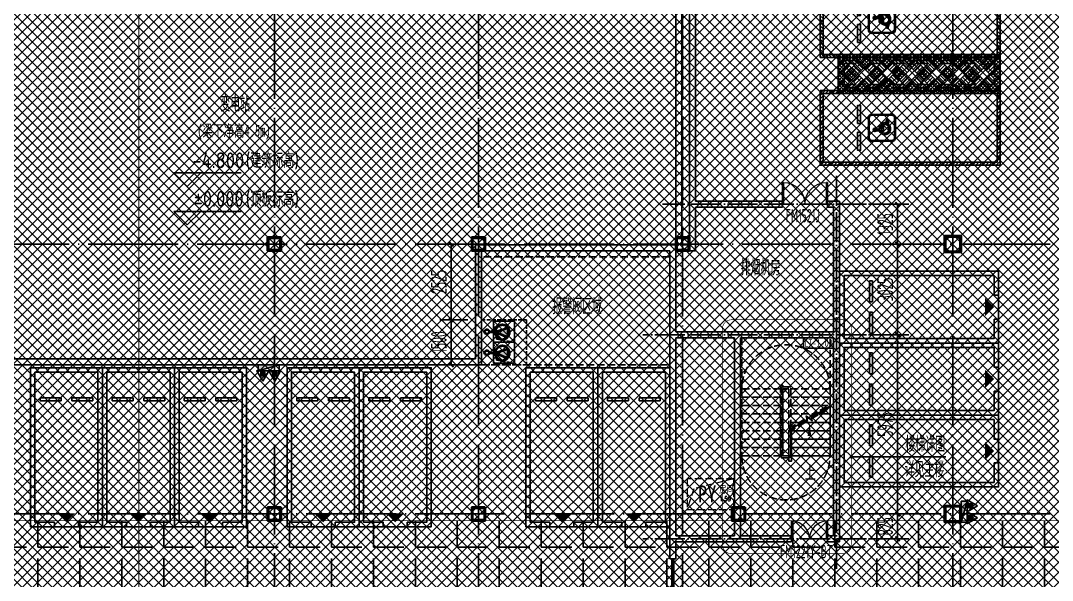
# Model space of a CAD drawing. Extents: x -473190 to 2138458, y -81875 to 2633646.
# Drawn here: x -35748 to -1384, y 35597 to 54261 of the extents above; entities that cross this region are included whole.
import ezdxf
from ezdxf.enums import TextEntityAlignment as Align

# ---------------------------------------------------------------- set-up
doc = ezdxf.new("R2010")
doc.units = 0
doc.header["$LTSCALE"] = 1000
for name, pattern in [('__DASH', [0.35, 0.25, -0.1]), ('DASH', [0.35, 0.25, -0.1]), ('DOTE', [2.42, 2, -0.2, 0.02, -0.2]), ('排水', [1.1, 1, -0.1])]:
    doc.linetypes.add(name, pattern=pattern)
for name, color, linetype in [('00-停车位', 67, 'Continuous'), ('3', 7, 'Continuous'), ('A-BEAM', 4, 'Continuous'), ('A-COLUMN', 2, 'Continuous'), ('A-DIM_SYMB', 3, 'Continuous'), ('A-PUB_TEXT', 7, 'Continuous'), ('A-ROOM_NAME', 23, 'Continuous'), ('A-STAIR', 3, 'Continuous'), ('A-WALL', 2, 'Continuous'), ('car', 252, 'Continuous'), ('DIM_ELEV', 3, 'Continuous'), ('DIM_LEAD', 3, 'Continuous'), ('DOOR_FIRE', 4, 'Continuous'), ('DOOR_FIRE_TEXT', 7, 'Continuous'), ('DOTE', 1, 'DOTE'), ('PUB_DIM', 3, 'Continuous'), ('PUB_TEXT', 7, 'Continuous'), ('SPACE', 7, 'Continuous'), ('SRC-03F$0$A-SYMB-NUMB-T', 4, 'Continuous'), ('SRC-03F$0$A-WALL', 7, 'Continuous'), ('STAIR', 2, 'Continuous'), ('W-EQUIP_消火栓', 7, 'Continuous'), ('W-EQUIP_灭火器', 7, 'Continuous'), ('排水', 4, 'Continuous'), ('索引线', 252, 'Continuous'), ('车行线', 4, 'Continuous'), ('集水坑', 4, 'Continuous'), ('雨棚投影', 147, 'Continuous')]:
    doc.layers.add(name, color=color, linetype=linetype)
for name, color, linetype, lineweight in [('GPS-污水', 2, '排水', 40), ('HOLE', 52, 'Continuous', 15), ('钢柱', 51, 'Continuous', 35)]:
    doc.layers.add(name, color=color, linetype=linetype, lineweight=lineweight)
doc.styles.add('8B2_01', font='simhei.ttf', dxfattribs={"width": 0.8})
doc.styles.add('8B2_02', font='tssdeng.shx', dxfattribs={"width": 0.6, "bigfont": 'TSSDCHN.shx'})
doc.styles.add('_TCH_DIM', font='SIMPLEX', dxfattribs={"bigfont": 'GBCBIG'})
doc.styles.add('_TCH_DIM_T3', font='tssdeng.shx', dxfattribs={"width": 0.564706, "bigfont": '@@@tssdchn.shx'})
doc.styles.add('_TCH_SPACE', font='SIMPLEX', dxfattribs={"height": 5, "bigfont": 'GBCBIG'})
doc.styles.add('_TCH_WINDOW', font='tssdeng.shx', dxfattribs={"width": 0.8, "height": 3.5, "bigfont": 'tssdchn.shx'})
doc.styles.add('SRC-03F$0$ECADI-TXT', font='simplex.shx', dxfattribs={"bigfont": 'hztxt.shx'})
doc.styles.get("Standard").update_dxf_attribs({"font": 'gbenor.shx', "bigfont": 'gbcbig.shx'})
doc.styles.add('黑体', font='simhei.ttf', dxfattribs={"width": 0.65})
doc.dimstyles.new('_TCH_ARCH&&150', dxfattribs={"dimtxt": 525, "dimasz": 150, "dimexe": 375, "dimexo": 450, "dimgap": 150, "dimtad": 1, "dimdec": 0, "dimzin": 0, "dimdsep": 46, "dimtxsty": '_TCH_DIM_T3', "dimblk": 'ARCHTICK', "dimcen": 0.09, "dimclrt": 7, "dimazin": 2, "dimtfac": 1, "dimtdec": 0, "dimtix": 1, "dimtmove": 2, "dimatfit": 3, "dimfxl": 0, "dimtolj": 1, "dimtzin": 0, "dimarcsym": 0})
pattern_1 = [(45, (-1868267.6, 386048.79), (-56.1266008, 56.1266008), [])]
pattern_2 = [(45, (-1051447.4, 216448.07), (-31.571213, 31.571213), [])]

# ---------------------------------------------------------------- blocks, each defined once
blk = doc.blocks.new('车位2400x5300')
at = {"layer": '00-停车位', "color": 251}
for p, q in [((-875, -1000), (-175, -1000)), ((-875, -1100), (-875, -1000)), ((-175, -1100), (-175, -1000)), ((175, -1000), (875, -1000)), ((175, -1100), (175, -1000)), ((875, -1100), (875, -1000)), ((-875, -1100), (-175, -1100)), ((175, -1100), (875, -1100)), ((400, -5300), (-400, -5300))]:
    blk.add_line(p, q, dxfattribs=at)
blk.add_lwpolyline([(400, -5150), (400, -5300), (1200, -5300), (1200, 0), (-1200, 0), (-1200, -5300), (-400, -5300), (-400, -5150), (-1050, -5150), (-1050, -150), (1050, -150), (1050, -5150), (400, -5150)], dxfattribs=at)
blk.add_lwpolyline([(0, -5150, 0, 600, 0), (0, -4850, 600, 600, 0)], format="xyseb", dxfattribs=at)
blk = doc.blocks.new('A$C796A13F6')
at = {"layer": '车行线', "linetype": '__DASH', "ltscale": 1.5}
blk.add_lwpolyline([(-69275, -3000), (-69275, -122288, -0.414214), (-72275, -125288), (-118175, -125288, -0.414214), (-121175, -122288), (-121175, -3000)], format="xyb", dxfattribs=at)
blk = doc.blocks.new('$SB01_1')
h = blk.add_hatch(color=256)
h.dxf.hatch_style = 1
h.paths.add_polyline_path([(-0.381, -0.323), (0.5, 0), (-0.381, 0.323)])
h.paths.add_polyline_path([(0, 0), (0.002, 0), (0.002, 0.001), (0, 0.001)], flags=24)
h.paths.add_polyline_path([(0, -0.002), (0.003, -0.002), (0.003, -0.001), (0, -0.001)], flags=24)
h.paths.add_polyline_path([(0, -0.003), (0.003, -0.003), (0.003, -0.002), (0, -0.002)], flags=24)
for p, q in [((0.5, 0), (-0.381, 0.323)), ((-0.381, 0.323), (-0.381, -0.323)), ((0.5, 0), (-0.381, -0.323))]:
    blk.add_line(p, q)
blk.add_circle((0, 0), 0.5)
at = {"flags": 1}
for tag, p in [('UNIT', (0, 0)), ('SPEC', (0, -0.002)), ('WHAT', (0, -0.003))]:
    blk.add_attdef(tag, p, '', height=0.001, dxfattribs=at)
blk = doc.blocks.new('人防集水坑')
at = {"layer": 'GPS-污水', "linetype": '排水'}
for p, q in [((307486, 701151), (307284, 701151)), ((307486, 700451), (307284, 700451))]:
    blk.add_line(p, q, dxfattribs=at)
for centre in [(307561, 701151), (307561, 700451)]:
    blk.add_circle(centre, 75, dxfattribs=at)
at = {"layer": '集水坑', "linetype": 'DASH', "ltscale": 0.5}
blk.add_lwpolyline([(306241, 700051), (306241, 701551), (307741, 701551), (307741, 700051)], close=True, dxfattribs=at)
at = {"layer": '集水坑', "linetype": 'Continuous', "ltscale": 0.5}
for points in [[(306641, 701501), (306641, 700801), (307341, 700801), (307341, 701501)], [(306641, 700801), (306641, 700101), (307341, 700101), (307341, 700801)]]:
    blk.add_lwpolyline(points, close=True, dxfattribs=at)
at = {"layer": '集水坑', "linetype": 'DASH', "ltscale": 0.5}
for points in [[(307341, 700801), (307237, 701397), (306641, 701501)], [(307347, 700101), (307243, 700697), (306647, 700801)]]:
    blk.add_lwpolyline(points, dxfattribs=at)
at = {"layer": 'GPS-污水', "linetype": '排水', "xscale": -480.0000000000002, "yscale": 480.0000000000002, "zscale": 480.0000000000002, "rotation": 176.2535374729293}
for p in [(307045, 701164, 0), (307045, 700464, 0)]:
    blk.add_blockref('$SB01_1', p, dxfattribs=at)
blk = doc.blocks.new('_ArchTick')
at = {"color": 0, "linetype": 'ByBlock', "const_width": 0.4}
blk.add_lwpolyline([(-0.5, -0.5), (0.5, 0.5)], dxfattribs=at)
blk = doc.blocks.new('*D5213')
at = {"layer": 'Defpoints', "color": 0, "transparency": 16777216}
for p in [(68074, -142943), (69084, -142943), (69084, -144443)]:
    blk.add_point(p, dxfattribs=at)
at = {"layer": 'PUB_DIM', "color": 0, "lineweight": -2, "transparency": 16777216}
for p, q in [((68634, -142943), (67699, -142943)), ((68074, -144443), (68074, -142943)), ((68634, -144443), (67699, -144443))]:
    blk.add_line(p, q, dxfattribs=at)
at = {"layer": 'PUB_DIM', "color": 0, "lineweight": -2, "transparency": 16777216, "xscale": 150, "yscale": 150, "zscale": 150}
for p, rotation in [((68074, -142943), 90), ((68074, -144443), 270)]:
    blk.add_blockref('_ArchTick', p, dxfattribs=dict(at, rotation=rotation))
at = {"layer": 'PUB_DIM', "color": 7, "transparency": 16777216, "insert": (67662, -143693), "char_height": 525, "attachment_point": 5, "rotation": 90, "style": '_TCH_DIM_T3'}
blk.add_mtext('\\A1;1500', dxfattribs=at)
blk = doc.blocks.new('*D5214')
at = {"layer": 'Defpoints', "color": 0, "transparency": 16777216}
for p in [(68074, -140418), (69084, -140418), (69084, -142943)]:
    blk.add_point(p, dxfattribs=at)
at = {"layer": 'PUB_DIM', "color": 0, "lineweight": -2, "transparency": 16777216}
for p, q in [((68634, -140418), (67699, -140418)), ((68074, -142943), (68074, -140418)), ((68634, -142943), (67699, -142943))]:
    blk.add_line(p, q, dxfattribs=at)
at = {"layer": 'PUB_DIM', "color": 0, "lineweight": -2, "transparency": 16777216, "xscale": 150, "yscale": 150, "zscale": 150}
for p, rotation in [((68074, -140418), 90), ((68074, -142943), 270)]:
    blk.add_blockref('_ArchTick', p, dxfattribs=dict(at, rotation=rotation))
at = {"layer": 'PUB_DIM', "color": 7, "transparency": 16777216, "insert": (67662, -141681), "char_height": 525, "attachment_point": 5, "rotation": 90, "style": '_TCH_DIM_T3'}
blk.add_mtext('\\A1;2525', dxfattribs=at)
blk = doc.blocks.new('A$C00330F2E')
at = {"layer": '钢柱', "color": 4, "lineweight": 35}
for points in [[(27075, -108100), (26625, -108100), (26625, -108550), (27075, -108550)], [(27045, -108520), (26655, -108520), (26655, -108130), (27045, -108130)], [(33875, -108100), (33425, -108100), (33425, -108550), (33875, -108550)], [(33845, -108520), (33455, -108520), (33455, -108130), (33845, -108130)], [(40675, -108100), (40225, -108100), (40225, -108550), (40675, -108550)], [(40645, -108520), (40255, -108520), (40255, -108130), (40645, -108130)], [(49725, -108050), (49175, -108050), (49175, -108600), (49725, -108600)], [(49695, -108570), (49205, -108570), (49205, -108080), (49695, -108080)], [(27075, -117100), (26625, -117100), (26625, -117550), (27075, -117550)], [(27045, -117520), (26655, -117520), (26655, -117130), (27045, -117130)], [(33875, -117100), (33425, -117100), (33425, -117550), (33875, -117550)], [(33845, -117520), (33455, -117520), (33455, -117130), (33845, -117130)], [(42535, -117100), (42085, -117100), (42085, -117550), (42535, -117550)], [(42505, -117520), (42115, -117520), (42115, -117130), (42505, -117130)], [(49725, -117050), (49175, -117050), (49175, -117600), (49725, -117600)], [(49695, -117570), (49205, -117570), (49205, -117080), (49695, -117080)]]:
    blk.add_lwpolyline(points, close=True, dxfattribs=at)
blk = doc.blocks.new('A$C4F5A101F')
at = {"layer": 'DOTE', "color": 16, "linetype": 'DOTE', "ltscale": 1.5}
for p, q in [((-229939.7, 16373.7), (-229939.7, -213765.2)), ((-223139.7, 16373.7), (-223139.7, -213765.2)), ((-216339.7, 16373.7), (-216339.7, -213765.2)), ((-207339.7, 16373.7), (-207339.7, -213765.2)), ((-297848.4, -111257.4), (-173939.7, -111257.4)), ((-297848.4, -120257.4), (-173939.7, -120257.4))]:
    blk.add_line(p, q, dxfattribs=at)
blk = doc.blocks.new('*D5535')
at = {"layer": 'Defpoints', "color": 0, "transparency": 16777216}
for p in [(47067, -103300), (48483, -103300), (47067, -104125)]:
    blk.add_point(p, dxfattribs=at)
at = {"layer": 'PUB_DIM', "color": 0, "lineweight": -2, "transparency": 16777216}
for p, q in [((47517, -103300), (48858, -103300)), ((48483, -103300), (48483, -103150)), ((48483, -104125), (48483, -103300)), ((47517, -104125), (48858, -104125)), ((48483, -104125), (48483, -104275))]:
    blk.add_line(p, q, dxfattribs=at)
at = {"layer": 'PUB_DIM', "color": 0, "lineweight": -2, "transparency": 16777216, "xscale": 150, "yscale": 150, "zscale": 150}
for p, rotation in [((48483, -103300), 270), ((48483, -104125), 90)]:
    blk.add_blockref('_ArchTick', p, dxfattribs=dict(at, rotation=rotation))
at = {"layer": 'PUB_DIM', "color": 7, "transparency": 16777216, "insert": (48071, -103713), "char_height": 525, "attachment_point": 5, "rotation": 90, "style": '_TCH_DIM_T3'}
blk.add_mtext('\\A1;825', dxfattribs=at)
blk = doc.blocks.new('*D5536')
at = {"layer": 'Defpoints', "color": 0, "transparency": 16777216}
for p in [(47067, -97325), (48483, -97325), (47067, -103300)]:
    blk.add_point(p, dxfattribs=at)
at = {"layer": 'PUB_DIM', "color": 0, "lineweight": -2, "transparency": 16777216}
for p, q in [((47517, -97325), (48858, -97325)), ((48483, -103300), (48483, -97325)), ((47517, -103300), (48858, -103300))]:
    blk.add_line(p, q, dxfattribs=at)
at = {"layer": 'PUB_DIM', "color": 0, "lineweight": -2, "transparency": 16777216, "xscale": 150, "yscale": 150, "zscale": 150}
for p, rotation in [((48483, -97325), 90), ((48483, -103300), 270)]:
    blk.add_blockref('_ArchTick', p, dxfattribs=dict(at, rotation=rotation))
at = {"layer": 'PUB_DIM', "color": 7, "transparency": 16777216, "insert": (48071, -100313), "char_height": 525, "attachment_point": 5, "rotation": 90, "style": '_TCH_DIM_T3'}
blk.add_mtext('\\A1;5975', dxfattribs=at)
blk = doc.blocks.new('*D5537')
at = {"layer": 'Defpoints', "color": 0, "transparency": 16777216}
for p in [(47067, -94300), (48483, -94300), (47067, -97325)]:
    blk.add_point(p, dxfattribs=at)
at = {"layer": 'PUB_DIM', "color": 0, "lineweight": -2, "transparency": 16777216}
for p, q in [((47517, -94300), (48858, -94300)), ((48483, -97325), (48483, -94300)), ((47517, -97325), (48858, -97325))]:
    blk.add_line(p, q, dxfattribs=at)
at = {"layer": 'PUB_DIM', "color": 0, "lineweight": -2, "transparency": 16777216, "xscale": 150, "yscale": 150, "zscale": 150}
for p, rotation in [((48483, -94300), 90), ((48483, -97325), 270)]:
    blk.add_blockref('_ArchTick', p, dxfattribs=dict(at, rotation=rotation))
at = {"layer": 'PUB_DIM', "color": 7, "transparency": 16777216, "insert": (48071, -95813), "char_height": 525, "attachment_point": 5, "rotation": 90, "style": '_TCH_DIM_T3'}
blk.add_mtext('\\A1;3025', dxfattribs=at)
blk = doc.blocks.new('*D5538')
at = {"layer": 'Defpoints', "color": 0, "transparency": 16777216}
for p in [(47067, -92975), (48483, -92975), (47067, -94300)]:
    blk.add_point(p, dxfattribs=at)
at = {"layer": 'PUB_DIM', "color": 0, "lineweight": -2, "transparency": 16777216}
for p, q in [((47517, -92975), (48858, -92975)), ((48483, -94300), (48483, -92975)), ((47517, -94300), (48858, -94300))]:
    blk.add_line(p, q, dxfattribs=at)
at = {"layer": 'PUB_DIM', "color": 0, "lineweight": -2, "transparency": 16777216, "xscale": 150, "yscale": 150, "zscale": 150}
for p, rotation in [((48483, -92975), 90), ((48483, -94300), 270)]:
    blk.add_blockref('_ArchTick', p, dxfattribs=dict(at, rotation=rotation))
at = {"layer": 'PUB_DIM', "color": 7, "transparency": 16777216, "insert": (48071, -93638), "char_height": 525, "attachment_point": 5, "rotation": 90, "style": '_TCH_DIM_T3'}
blk.add_mtext('\\A1;1325', dxfattribs=at)
blk = doc.blocks.new('SRC-03F$0$ECADI-TAG-CODE')
at = {"layer": 'SRC-03F$0$A-SYMB-NUMB-T', "color": 1}
blk.add_lwpolyline([(3.41, 8.1), (13.41, 8.1), (13.41, 4.6), (3.41, 4.6)], close=True, dxfattribs=at)
at = {"layer": 'SRC-03F$0$A-SYMB-NUMB-T', "style": 'SRC-03F$0$ECADI-TXT', "width": 0.7}
blk.add_attdef('CODE', text='', height=2.5, dxfattribs=at).set_placement((8.41, 6.35), align=Align.MIDDLE_CENTER)
blk = doc.blocks.new('A$C45867796')
at = {"layer": '3'}
h = blk.add_hatch(dxfattribs=at)
h.set_pattern_fill('ANSI31', color=252, scale=50)
h.set_pattern_definition(pattern_1)
h.paths.add_polyline_path([(-2500, 0), (-2500, -6000), (0, -6000), (0, 0)])
h.paths.add_polyline_path([(-100, -100), (-100, -5900), (-2400, -5900), (-2400, -100)], flags=16)
h.paths.add_polyline_path([(-1400, -1250), (-1400, -1350), (-2000, -1350), (-2000, -1250)], flags=0)
h.paths.add_polyline_path([(-1100, -1250), (-500, -1250), (-500, -1350), (-1100, -1350)], flags=0)
h = blk.add_hatch(dxfattribs=at)
h.set_pattern_fill('ANSI31', color=252, scale=50)
h.set_pattern_definition(pattern_1)
h.paths.add_polyline_path([(-2500, -600), (-3700, -600), (-3700, -6000), (-2500, -6000)])
h.paths.add_polyline_path([(-2700, -1200), (-3100, -800), (-2700, -800)], flags=16)
h.paths.add_polyline_path([(-2700, -1600), (-2700, -2000), (-3500, -1200), (-3500, -800)], flags=16)
h.paths.add_polyline_path([(-2700, -2400), (-2700, -2800), (-3500, -2000), (-3500, -1600)], flags=16)
h.paths.add_polyline_path([(-3500, -2400), (-2700, -3200), (-2700, -3600), (-3500, -2800)], flags=16)
h.paths.add_polyline_path([(-3500, -3200), (-2700, -4000), (-2700, -4400), (-3500, -3600)], flags=16)
h.paths.add_polyline_path([(-3500, -4000), (-2700, -4800), (-2700, -5200), (-3500, -4400)], flags=16)
h.paths.add_polyline_path([(-3500, -4800), (-2700, -5600), (-2700, -5800), (-2900, -5800), (-3500, -5200)], flags=16)
h = blk.add_hatch(dxfattribs=at)
h.set_pattern_fill('ANSI31', color=252, scale=28.125)
h.set_pattern_definition(pattern_2)
h.paths.add_polyline_path([(-1588, -1610, 0.414214), (-1700, -1723), (-1699, -2398, 0.414214), (-1587, -2510), (-912, -2510, 0.414214), (-799, -2397), (-800, -1722, 0.414214), (-912, -1610)])
h.paths.add_polyline_path([(-912, -1638, -0.414214), (-828, -1722), (-827, -2397, -0.414214), (-912, -2482), (-1587, -2482, -0.414214), (-1671, -2398), (-1672, -1723, -0.414214), (-1587, -1638)], flags=16)
h.paths.add_polyline_path([(-1124, -1823, -0.272227), (-1153, -1873), (-1153, -1967, -1.512659), (-1401, -2238), (-1426, -2296), (-1539, -2254), (-1520, -2201), (-1457, -2224), (-1384, -2055), (-1210, -2055), (-1210, -2030), (-1333, -2030), (-1333, -1974), (-1210, -1974), (-1210, -1874, -0.272651), (-1240, -1823, -1)], flags=0)
h = blk.add_hatch(dxfattribs=at)
h.set_pattern_fill('ANSI31', color=252, scale=28.125)
h.set_pattern_definition(pattern_2)
h.paths.add_polyline_path([(-1210, -1974), (-1333, -1974), (-1333, -2030), (-1210, -2030), (-1210, -2055), (-1384, -2055), (-1457, -2224), (-1520, -2201), (-1539, -2254), (-1426, -2296), (-1347, -2111), (-1153, -2111), (-1153, -1873, -0.259), (-1210, -1874)])
h = blk.add_hatch(dxfattribs=at)
h.set_pattern_fill('ANSI31', color=252, scale=28.125)
h.set_pattern_definition(pattern_2)
h.paths.add_polyline_path([(-1363, -2149), (-1401, -2238, 1.512659), (-1153, -1967), (-1153, -2028, -1.826155)])
h = blk.add_hatch(dxfattribs=at)
h.set_pattern_fill('ANSI31', color=252, scale=28.125)
h.set_pattern_definition(pattern_2)
h.paths.add_polyline_path([(-1124, -1823, 1), (-1240, -1823, 1)])
at = {"layer": 'car', "color": 8}
for p, q in [((-3500, -800), (-2700, -1600)), ((-2700, -1200), (-3100, -800)), ((-3500, -1200), (-2700, -2000)), ((-3500, -1600), (-2700, -2400)), ((-3500, -2000), (-2700, -2800)), ((-3500, -2400), (-2700, -3200)), ((-3500, -2800), (-2700, -3600)), ((-3500, -3200), (-2700, -4000)), ((-3500, -3600), (-2700, -4400)), ((-3500, -4000), (-2700, -4800)), ((-3500, -4400), (-2700, -5200)), ((-3500, -4800), (-2700, -5600))]:
    blk.add_line(p, q, dxfattribs=at)
at = {"layer": 'car', "ltscale": 0.5}
for p, q in [((-1210, -1974), (-1333, -1974)), ((-1333, -2030), (-1333, -1974)), ((-1210, -2030), (-1333, -2030)), ((-1539, -2254), (-1520, -2201))]:
    blk.add_line(p, q, dxfattribs=at)
for points in [[(-2500, 0), (0, 0), (0, -6000), (0, -6000), (-2500, -6000)], [(-2400, -100), (-100, -100), (-100, -5900), (-2400, -5900)], [(-3700, -600), (-2500, -600), (-2500, -6000), (-3700, -6000)], [(-1400, -1250), (-2000, -1250), (-2000, -1350), (-1400, -1350)], [(-1100, -1250), (-500, -1250), (-500, -1350), (-1100, -1350)]]:
    blk.add_lwpolyline(points, close=True, dxfattribs=at)
at = {"layer": 'car', "color": 8}
for points in [[(-3500, -800), (-3500, -1200)], [(-2700, -1200), (-2700, -800), (-3100, -800)], [(-3500, -1600), (-3500, -2000)], [(-2700, -2000), (-2700, -1600)], [(-3500, -2400), (-3500, -2800)], [(-2700, -2800), (-2700, -2400)], [(-3500, -3200), (-3500, -3600)], [(-2700, -3600), (-2700, -3200)], [(-3500, -4000), (-3500, -4400)], [(-2700, -4400), (-2700, -4000)], [(-3500, -4800), (-3500, -5200)], [(-2700, -5200), (-2700, -4800)], [(-3500, -5200), (-2900, -5800), (-2700, -5800), (-2700, -5600)]]:
    blk.add_lwpolyline(points, dxfattribs=at)
at = {"layer": 'car', "ltscale": 0.5}
for points in [[(-1587, -2510), (-912, -2510, 0.414214), (-799, -2397), (-800, -1722, 0.414214), (-912, -1610), (-1588, -1610, 0.414214), (-1700, -1723), (-1699, -2398, 0.414214)], [(-1587, -2482), (-912, -2482, 0.414214), (-827, -2397), (-828, -1722, 0.414214), (-912, -1638), (-1587, -1638, 0.414214), (-1672, -1723), (-1671, -2398, 0.414214)]]:
    blk.add_lwpolyline(points, format="xyb", close=True, dxfattribs=at)
for points in [[(-1153, -1873), (-1153, -2111), (-1347, -2111), (-1426, -2296), (-1539, -2254)], [(-1210, -2030), (-1210, -2055), (-1384, -2055), (-1457, -2224), (-1520, -2201)], [(-1210, -1874), (-1210, -1974)]]:
    blk.add_lwpolyline(points, dxfattribs=at)
blk.add_circle((-1182, -1823), 57.9, dxfattribs=at)
for radius, start, end in [(200, 204.5041, 70.6314), (143, 177.3017, 62.4815)]:
    blk.add_arc((-1220, -2155), radius, start, end, dxfattribs=at)
blk = doc.blocks.new('A$C65BE018D')
at = {"layer": 'A-BEAM'}
blk.add_lwpolyline([(1797, 2847), (1797, 1760), (1715, 1760), (1715, 1875)], dxfattribs=at)
at = {"layer": 'A-DIM_SYMB'}
blk.add_lwpolyline([(2399, 1795, 0, 0, 0), (2399, 3055, 0, 120, 0), (2399, 2605, 0, 0, 0)], format="xyseb", dxfattribs=at)
at = {"layer": 'A-STAIR', "color": 8, "linetype": '__DASH'}
for p, q in [((3083, 5875), (147, 5875)), ((147, 5875), (147, 4175)), ((3083, 4175), (3083, 5875)), ((147, 4175), (147, 1935)), ((1455, 4175), (147, 4175)), ((147, 4175), (1455, 4175)), ((1775, 4235), (1455, 4235)), ((1455, 4235), (1455, 1875)), ((1515, 4175), (1515, 1935)), ((1715, 4175), (1515, 4175)), ((1515, 4175), (1515, 1935)), ((1515, 4175), (1715, 4175)), ((1715, 2858), (1715, 4175)), ((1715, 2858), (1715, 4175)), ((1775, 2892), (1775, 4235)), ((1775, 4175), (3083, 4175)), ((1775, 4175), (3083, 4175)), ((3083, 3648), (3083, 4175)), ((1455, 3895), (147, 3895)), ((1775, 3895), (3083, 3895)), ((1455, 3615), (147, 3615)), ((1775, 3615), (3026, 3615)), ((2446, 3280), (3083, 3648)), ((2473, 3180), (3083, 3532)), ((3083, 1935), (3083, 3532)), ((1455, 3335), (147, 3335)), ((1715, 2858), (2308, 3200)), ((1715, 2742), (2335, 3100)), ((1775, 3335), (2541, 3335)), ((2335, 3100), (2288, 3272)), ((2288, 3272), (2494, 3100)), ((2494, 3100), (2446, 3280)), ((2741, 3335), (3083, 3335)), ((1455, 3055), (147, 3055)), ((1455, 2775), (147, 2775)), ((1775, 3055), (2057, 3055)), ((1775, 1875), (1775, 2777)), ((1775, 2775), (3083, 2775)), ((2257, 3055), (3083, 3055)), ((1455, 2495), (147, 2495)), ((1715, 1935), (1715, 2742)), ((1715, 1935), (1715, 2742)), ((1775, 2495), (3083, 2495)), ((1455, 2215), (147, 2215)), ((1775, 2215), (3083, 2215)), ((1455, 1935), (147, 1935)), ((1455, 1875), (1775, 1875)), ((1515, 1935), (1715, 1935)), ((1715, 1935), (1515, 1935)), ((1775, 1935), (3083, 1935))]:
    blk.add_line(p, q, dxfattribs=at)
at = {"layer": 'A-STAIR'}
for p, q in [((3083, 3590), (2460, 3230)), ((3083, 1935), (3083, 3590)), ((2321, 3150), (1715, 2800)), ((2494, 3100), (2288, 3272)), ((2288, 3272), (2321, 3150)), ((2460, 3230), (2494, 3100)), ((2641, 3335), (3083, 3335)), ((1715, 1935), (1715, 2800)), ((1715, 1905), (1715, 2800)), ((1775, 1905), (1775, 2835)), ((1775, 2775), (3083, 2775)), ((2157, 3055), (3083, 3055)), ((1775, 2495), (3083, 2495)), ((1775, 2215), (3083, 2215)), ((1715, 1905), (1775, 1905)), ((1775, 1935), (3083, 1935))]:
    blk.add_line(p, q, dxfattribs=at)
at = {"layer": 'A-STAIR', "color": 8, "linetype": '__DASH'}
blk.add_lwpolyline([(1515, 4235), (1515, 4295), (1433, 4295), (1433, 1935), (1515, 1935), (1515, 4175)], dxfattribs=at)
at = {"layer": 'STAIR', "color": 9, "linetype": 'DASH'}
for centre, start, end in [((1615, 4175), 0, 180), ((1615, 1935), 180, 0)]:
    blk.add_arc(centre, 1468, start, end, dxfattribs=at)
at = {"layer": 'A-PUB_TEXT', "style": '_TCH_DIM'}
blk.add_text('上', height=506, dxfattribs=at).set_placement((2243, 1112))
blk = doc.blocks.new('$TwtSys$00000434')
for p, q in [((-0.5, 0.5), (-0.5, -0.5)), ((-0.5, -0.5), (0.5, 0.5)), ((0.5, 0.5), (-0.5, 0.5)), ((0.5, -0.5), (0.5, 0.5)), ((-0.5, -0.5), (0.5, -0.5))]:
    blk.add_line(p, q)
blk.add_solid([(0.5, -0.5), (0.5, 0.5), (-0.5, -0.5)])
blk = doc.blocks.new('$TwtSys$00000546')
h = blk.add_hatch()
h.set_pattern_fill('ANSI31', color=256, scale=200, style=0)
h.set_pattern_definition([(45, (-38543.802, -6670.83), (-17.67767, 17.67767), [])])
h.paths.add_polyline_path([(-65, 174), (65, 174), (65, 44), (-65, 44)])
for points in [[(0, 344), (-198, 0), (198, 0)], [(-65, 174), (65, 174), (65, 44), (-65, 44)]]:
    blk.add_lwpolyline(points, close=True)
blk = doc.blocks.new('zzzzzzzzzzzzzzzz')
at = {"layer": 'A-COLUMN'}
for p, q in [((-38184, -283035), (-38634, -283035)), ((-38634, -283035), (-38634, -283485)), ((-38184, -283485), (-38184, -283035)), ((-31384, -283035), (-31834, -283035)), ((-31834, -283035), (-31834, -283485)), ((-31384, -283485), (-31384, -283035)), ((-38634, -283485), (-38184, -283485)), ((-31834, -283485), (-31384, -283485)), ((-29524, -292035), (-29974, -292035)), ((-29974, -292035), (-29974, -292485)), ((-29524, -292485), (-29524, -292035)), ((-29974, -292485), (-29524, -292485))]:
    blk.add_line(p, q, dxfattribs=at)
blk.add_blockref('A$C00330F2E', (-72059, -174935))
blk = doc.blocks.new('A$C11751E51')
at = {"layer": 'HOLE', "linetype": 'DASH'}
for points in [[(-78621.5, 10927.4), (-79959.3, 10593.5), (-80181.5, 9902.4)], [(-78621.5, 9977.4), (-78621.5, 10927.4), (-80181.5, 10927.4), (-80181.5, 9902.4), (-78696.5, 9902.4), (-78696.5, 9977.4), (-78621.5, 9977.4)]]:
    blk.add_lwpolyline(points, dxfattribs=at)
at = {"layer": 'SPACE', "style": '_TCH_SPACE'}
blk.add_text('房间', height=241.13, dxfattribs=at).set_placement((-79114.8, 10431.2))
at = {"layer": 'SPACE', "style": '_TCH_SPACE', "width": 0.705882}
blk.add_text('1.59', height=148.75, dxfattribs=at).set_placement((-79109.4, 10181.8))
blk = doc.blocks.new('ADFASDF')
h = blk.add_hatch()
h.set_pattern_fill('ANSI37', color=8, scale=150)
h.set_pattern_definition([(45, (0, 0), (-168.3798, 168.3798), []), (135, (0, 0), (-168.3798, -168.3798), [])])
h.paths.add_polyline_path([(521397, 239186), (521397, 224886), (539697, 224886), (539697, 169261), (524947, 169261), (524947, 171211), (527822, 171211), (527922, 176611), (501318, 176611), (501125, 109884), (530547, 109887), (530547, 107449), (538188, 100503), (536147, 98236), (540086, 94690), (517812, 69953), (517812, 59790), (482108, 20136), (405247, 20136), (405247, 26086), (391997, 40436), (391997, 64736), (399997, 64738), (399997, 239186), (409022, 239186)])
blk = doc.blocks.new('$DorLib2D$00000002')
for p, q in [((-0.5, 0), (-0.5, 0.4875)), ((-0.475, 0.4875), (-0.5, 0.4875)), ((-0.475, 0), (-0.475, 0.4875)), ((0.475, 0), (0.475, 0.4875)), ((0.475, 0.4875), (0.5, 0.4875)), ((0.5, 0), (0.5, 0.4875)), ((-0.5, 0), (-0.475, 0)), ((0.5, 0), (0.475, 0))]:
    blk.add_line(p, q)
at = {"lineweight": 13}
for centre, start, end in [((-0.4875, 0), 0, 88.53072), ((0.4875, 0), 91.46928, 180)]:
    blk.add_arc(centre, 0.4875, start, end, dxfattribs=at)
blk = doc.blocks.new('$DorLib2D$00000213')
at = {"color": 0, "linetype": 'DASH', "const_width": 0.02}
blk.add_lwpolyline([(0.5, 0), (-0.5, 0)], dxfattribs=at)
blk = doc.blocks.new('A$C3672542B')
at = {"layer": '排水', "color": 3, "linetype": 'DASH'}
for points in [[(71824.2, -141702.7, 0, 0, 0), (71112.3, -142414.6, 160, 0, 0), (70688.1, -142838.9, 0, 0, 0)], [(67843.2, -145683.7, 0, 0, 0), (68555.1, -144971.8, 160, 0, 0), (68979.3, -144547.6, 0, 0, 0)], [(71824.2, -145683.7, 0, 0, 0), (71112.3, -144971.8, 160, 0, 0), (70688.1, -144547.6, 0, 0, 0)]]:
    blk.add_lwpolyline(points, format="xyseb", dxfattribs=at)
at = {"layer": '集水坑', "linetype": 'Continuous', "rotation": 180}
blk.add_blockref('人防集水坑', (376824.7, 557107.5), dxfattribs=at)
at = {"layer": 'PUB_DIM'}
for p1, p2, picture, middle in [((69083.7, -142943.2), (69083.7, -140418.2), '*D5214', (67661.6, -141680.7)), ((69083.7, -144443.2), (69083.7, -142943.2), '*D5213', (67661.6, -143693.2))]:
    dim = blk.add_aligned_dim(p1=p1, p2=p2, distance=1009.6, dimstyle='_TCH_ARCH&&150', dxfattribs=at)
    dim.commit()
    dim.dimension.update_dxf_attribs({"geometry": picture, "text_midpoint": middle})
blk = doc.blocks.new('A$C2B5B1B2C')
at = {"layer": 'DOTE', "linetype": 'DOTE', "ltscale": 0.5}
for p, q in [((46450, -105125), (46450, -91975)), ((47450, -92975), (40650, -92975)), ((47450, -97325), (40000, -97325)), ((47450, -104125), (40000, -104125))]:
    blk.add_line(p, q, dxfattribs=at)
at = {"layer": 'PUB_DIM'}
for p1, p2, picture, middle in [((47066.8, -94300), (47066.8, -92975), '*D5538', (48070.6, -93637.5)), ((47066.8, -97325), (47066.8, -94300), '*D5537', (48070.6, -95812.5)), ((47066.8, -103300), (47066.8, -97325), '*D5536', (48070.6, -100312.5)), ((47066.8, -104125), (47066.8, -103300), '*D5535', (48070.6, -103712.5))]:
    dim = blk.add_aligned_dim(p1=p1, p2=p2, distance=-1416.3, dimstyle='_TCH_ARCH&&150', dxfattribs=at)
    dim.commit()
    dim.dimension.update_dxf_attribs({"geometry": picture, "text_midpoint": middle})

msp = doc.modelspace()

# ---------------------------------------------------------------- hatches: boundary and pattern name
h = msp.add_hatch()
h.set_pattern_fill('ANGLE', color=252, scale=400)
h.set_pattern_definition([(0, (17910.9, 330071), (0, 1397), [1016, -381]), (90, (17910.9, 330071), (-1397, 9e-14), [1016, -381])])
h.paths.add_polyline_path([(-49297.7, 37585.6), (4302.3, 37585.6), (4302.3, 29035.6), (-49297.7, 29035.6)])

# ---------------------------------------------------------------- linework, layer by layer
at = {"linetype": 'DASH', "const_width": 40}
msp.add_lwpolyline([(-31812.5, 185852.5), (-31812.5, -64250)], dxfattribs=at)
at = {"linetype": 'DASH'}
msp.add_lwpolyline([(-20397.7, 42785.6), (-14122.7, 42785.6), (-14122.7, 46385.6), (-20397.7, 46385.6)], close=True, dxfattribs=at)
at = {"layer": 'A-WALL'}
for p, q in [((-13922.7, 46785.6), (-13922.7, 55585.6)), ((-13722.7, 46785.6), (-13722.7, 55585.6)), ((-13472.7, 48135.6), (-13472.7, 55585.6)), ((-13272.7, 48235.6), (-13272.7, 55585.6)), ((-13472.7, 46785.6), (-13472.7, 48135.6)), ((-10372.7, 48235.6), (-13272.7, 48235.6)), ((-10372.7, 48035.6), (-10372.7, 48235.6)), ((-8472.7, 48235.6), (-8872.7, 48235.6)), ((-8872.7, 48235.6), (-8872.7, 48035.6)), ((-8472.7, 43785.6), (-8472.7, 48235.6)), ((-13272.7, 48035.6), (-10372.7, 48035.6)), ((-13272.7, 46585.6), (-13272.7, 48035.6)), ((-8872.7, 48035.6), (-8672.7, 48035.6)), ((-8672.7, 43885.6), (-8672.7, 48035.6)), ((-20597.7, 46785.6), (-14022.7, 46785.6)), ((-20597.7, 42985.6), (-20597.7, 46785.6)), ((-14022.7, 46785.6), (-13922.7, 46785.6)), ((-13722.7, 46785.6), (-13472.7, 46785.6)), ((-20397.7, 46585.6), (-14122.7, 46585.6)), ((-20397.7, 42785.6), (-20397.7, 46585.6)), ((-14122.7, 43785.6), (-14122.7, 46585.6)), ((-13922.7, 43885.6), (-13922.7, 46585.6)), ((-13922.7, 46585.6), (-13822.7, 46585.6)), ((-13822.7, 46585.6), (-13272.7, 46585.6)), ((-14122.7, 36985.6), (-14122.7, 43785.6)), ((-13922.7, 43885.6), (-11872.7, 43885.6)), ((-13922.7, 43685.6), (-11972.7, 43685.6)), ((-13922.7, 37085.6), (-13922.7, 43685.6)), ((-11972.7, 37810.6), (-11972.7, 43685.6)), ((-11872.7, 43885.6), (-8672.7, 43885.6)), ((-11772.7, 43685.6), (-8672.7, 43685.6)), ((-11772.7, 37810.6), (-11772.7, 43685.6)), ((-8672.7, 37085.6), (-8672.7, 43685.6)), ((-8472.7, 36885.6), (-8472.7, 43785.6)), ((-41197.7, 42985.6), (-20597.7, 42985.6)), ((-41297.7, 42785.6), (-20397.7, 42785.6)), ((-11972.7, 37085.6), (-11972.7, 37810.6)), ((-11772.7, 37085.6), (-11772.7, 37810.6)), ((-14122.7, 36985.6), (-14122.7, 36310.6)), ((-13922.7, 37085.6), (-11972.7, 37085.6)), ((-13922.7, 36885.6), (-11872.7, 36885.6)), ((-13922.7, 36310.6), (-13922.7, 36885.6)), ((-11872.7, 36885.6), (-10072.7, 36885.6)), ((-10072.7, 37085.6), (-11772.7, 37085.6)), ((-10072.7, 36885.6), (-10072.7, 37085.6)), ((-8672.7, 37085.6), (-8872.7, 37085.6)), ((-8872.7, 37085.6), (-8872.7, 36885.6)), ((-8872.7, 36885.6), (-8472.7, 36885.6)), ((-14122.7, 36310.6), (-13922.7, 36310.6))]:
    msp.add_line(p, q, dxfattribs=at)
at = {"layer": 'DIM_ELEV'}
for p, q in [((-30200.3, 48734.7), (-30650.3, 49184.7)), ((-30650.3, 49184.7), (-28404.4, 49184.7)), ((-30200.3, 48734.7), (-29750.3, 49184.7)), ((-30200.3, 47448.5), (-30650.3, 47898.5)), ((-30650.3, 47898.5), (-28404.4, 47898.5)), ((-30200.3, 47448.5), (-29750.3, 47898.5))]:
    msp.add_line(p, q, dxfattribs=at)
at = {"layer": 'DIM_LEAD'}
for p, q in [((-8072.7, 39715.5), (-6029.7, 39715.5)), ((-8072.7, 39715.5), (-6029.7, 39715.5)), ((-8072.7, 39715.5), (-6029.7, 39715.5)), ((-8072.7, 39715.5), (-6029.7, 39715.5)), ((-6029.7, 39715.5), (-4928.4, 39715.5))]:
    msp.add_line(p, q, dxfattribs=at)
at = {"layer": 'DIM_LEAD', "const_width": 60}
msp.add_lwpolyline([(-8102.7, 39715.5, 1), (-8042.7, 39715.5, 1)], format="xyb", close=True, dxfattribs=at)
msp.add_lwpolyline([(-8102.7, 39715.5, 1), (-8042.7, 39715.5, 1)], format="xyb", close=True, dxfattribs=at)
msp.add_lwpolyline([(-8102.7, 39715.5, 1), (-8042.7, 39715.5, 1)], format="xyb", close=True, dxfattribs=at)
msp.add_lwpolyline([(-8102.7, 39715.5, 1), (-8042.7, 39715.5, 1)], format="xyb", close=True, dxfattribs=at)
at = {"layer": '索引线', "linetype": 'DASH', "const_width": 20}
msp.add_lwpolyline([(-12072.7, 44285.6), (-8372.7, 44285.6, -0.4142136), (-8072.7, 43985.6), (-8072.7, 36785.6, -0.4142136), (-8372.7, 36485.6), (-12072.7, 36485.6, -0.4142136), (-12372.7, 36785.6), (-12372.7, 43985.6, -0.4142136)], format="xyb", close=True, dxfattribs=at)
msp.add_lwpolyline([(-49297.7, 37585.6), (4302.3, 37585.6), (4302.3, 29035.6), (-49297.7, 29035.6)], close=True, dxfattribs=at)

# ---------------------------------------------------------------- block references
for name, p in [('A$C11751E51', (66633.7, 28058.1)), ('A$C3672542B', (-89481.4, 187228.8)), ('ADFASDF', (-477545, -71625.7)), ('A$C796A13F6', (68602.3, 158598.1)), ('A$C2B5B1B2C', (-55022.7, 141110.6)), ('A$C00330F2E', (-54147.7, 155135.6)), ('A$C65BE018D', (-11872.7, 37810.6))]:
    msp.add_blockref(name, p)
at = {"layer": '00-停车位', "xscale": -1, "rotation": 90}
for p in [(-8472.7, 44710.6), (-8472.7, 42310.6), (-8472.7, 39910.6)]:
    msp.add_blockref('车位2400x5300', p, dxfattribs=at)
at = {"layer": '00-停车位'}
for p in [(-34222.7, 42685.6), (-31822.7, 42685.6), (-29422.7, 42685.6), (-25672.7, 42685.6), (-23272.7, 42685.6), (-17722.7, 42685.6), (-15322.7, 42685.6)]:
    msp.add_blockref('车位2400x5300', p, dxfattribs=at)
at = {"layer": '3', "rotation": 90.00000000000001}
msp.add_blockref('A$C45867796', (-9122.7, 55535.6), dxfattribs=at)
at = {"layer": '3', "xscale": -1, "rotation": 90}
msp.add_blockref('A$C45867796', (-9122.7, 49435.6), dxfattribs=at)
at = {"layer": 'DOOR_FIRE'}
ref = msp.add_blockref('$DorLib2D$00000002', (-9622.7, 48135.6), dxfattribs=dict(at, xscale=-1500, yscale=1500, zscale=200))
ref.add_attrib('A', 'FM1521J', (-10262.4, 47532.6), dxfattribs={"layer": 'DOOR_FIRE_TEXT', "height": 446.25, "style": '_TCH_WINDOW', "width": 0.564706})
ref = msp.add_blockref('$DorLib2D$00000002', (-9472.7, 36985.6), dxfattribs=dict(at, xscale=1200, yscale=1200, zscale=200))
ref.add_attrib('A', 'FM1221Y-BT', (-10456.5, 36334), dxfattribs={"layer": 'DOOR_FIRE_TEXT', "height": 446.25, "style": '_TCH_WINDOW', "width": 0.564706})
ref = msp.add_blockref('$DorLib2D$00000213', (-14022.7, 33310.6), dxfattribs=dict(at, xscale=6000, yscale=-6000, zscale=200, rotation=269.9999999858849))
ref.add_attrib('A', 'FJM6022', (-13267.5, 32670.9), dxfattribs={"layer": 'DOOR_FIRE_TEXT', "height": 446.25, "rotation": 90, "style": '_TCH_WINDOW', "width": 0.564706})
at = {"layer": 'SRC-03F$0$A-WALL'}
ref = msp.add_blockref('SRC-03F$0$ECADI-TAG-CODE', (-8331.9, 42875.6), dxfattribs=dict(at, xscale=-100, yscale=100, zscale=100))
ref.add_attrib('CODE', 'LT-1-03', dxfattribs={"layer": 'SRC-03F$0$A-SYMB-NUMB-T', "height": 250, "style": '8B2_01', "width": 0.8}).set_placement((-9172.7, 43510.6), align=Align.MIDDLE_CENTER)
at = {"layer": 'W-EQUIP_消火栓', "yscale": 200, "zscale": 700}
for p, xscale, rotation in [((-27485, 42685.6), 700, 180.0000000000075), ((-4322.7, 37885.6), -700, 270)]:
    msp.add_blockref('$TwtSys$00000434', p, dxfattribs=dict(at, xscale=xscale, rotation=rotation))
at = {"layer": 'W-EQUIP_灭火器'}
for p, rotation in [((-27683.4, 42585.6), 180.0000000000075), ((-27286.6, 42585.6), 180.0000000000075), ((-4222.7, 38084), 270), ((-4222.7, 37687.2), 270)]:
    msp.add_blockref('$TwtSys$00000546', p, dxfattribs=dict(at, rotation=rotation))
at = {"layer": '索引线', "color": 0}
msp.add_blockref('zzzzzzzzzzzzzzzz', (17910.9, 330071), dxfattribs=at)
at = {"layer": '雨棚投影', "linetype": 'DASH', "lineweight": -3, "ltscale": 2}
msp.add_blockref('A$C4F5A101F', (202642, 158068), dxfattribs=at)

# ---------------------------------------------------------------- texts
at = {"layer": 'A-ROOM_NAME', "style": '8B2_02', "width": 0.6}
for s, p in [('变电站', (-29094.9, 51226.2)), ('排烟机房', (-11764.9, 45762)), ('报警阀区域', (-18038.3, 44471.9))]:
    msp.add_text(s, height=525, dxfattribs=at).set_placement(p)
at = {"layer": 'A-ROOM_NAME', "color": 1, "style": '8B2_01', "width": 0.8}
msp.add_text('PY', height=563.29, dxfattribs=at).set_placement((-13189.6, 38202.1))
at = {"layer": 'PUB_TEXT'}
for s, height, p in [('-4.800', 525, (-30024.8, 49342.2)), ('(建筑标高)', 506.38, (-28254.4, 49342.2)), ('%%P0.000', 525, (-29981, 48056)), ('(顶板标高)', 506.38, (-28254.4, 48056))]:
    msp.add_text(s, height=height, dxfattribs=at).set_placement(p)
at = {"layer": 'PUB_TEXT', "style": '8B2_02', "width": 0.6}
for s, p in [('楼梯详图', (-6278.9, 39873)), ('详见主楼', (-6301.2, 39033))]:
    msp.add_text(s, height=525, dxfattribs=at).set_placement(p)
at = {"layer": 'SPACE', "color": 1, "style": '黑体', "width": 0.65}
msp.add_text('(梁下净高4.5m)', height=394.3, dxfattribs=at).set_placement((-29865.7, 50395))

doc.saveas('drawing.dxf')
